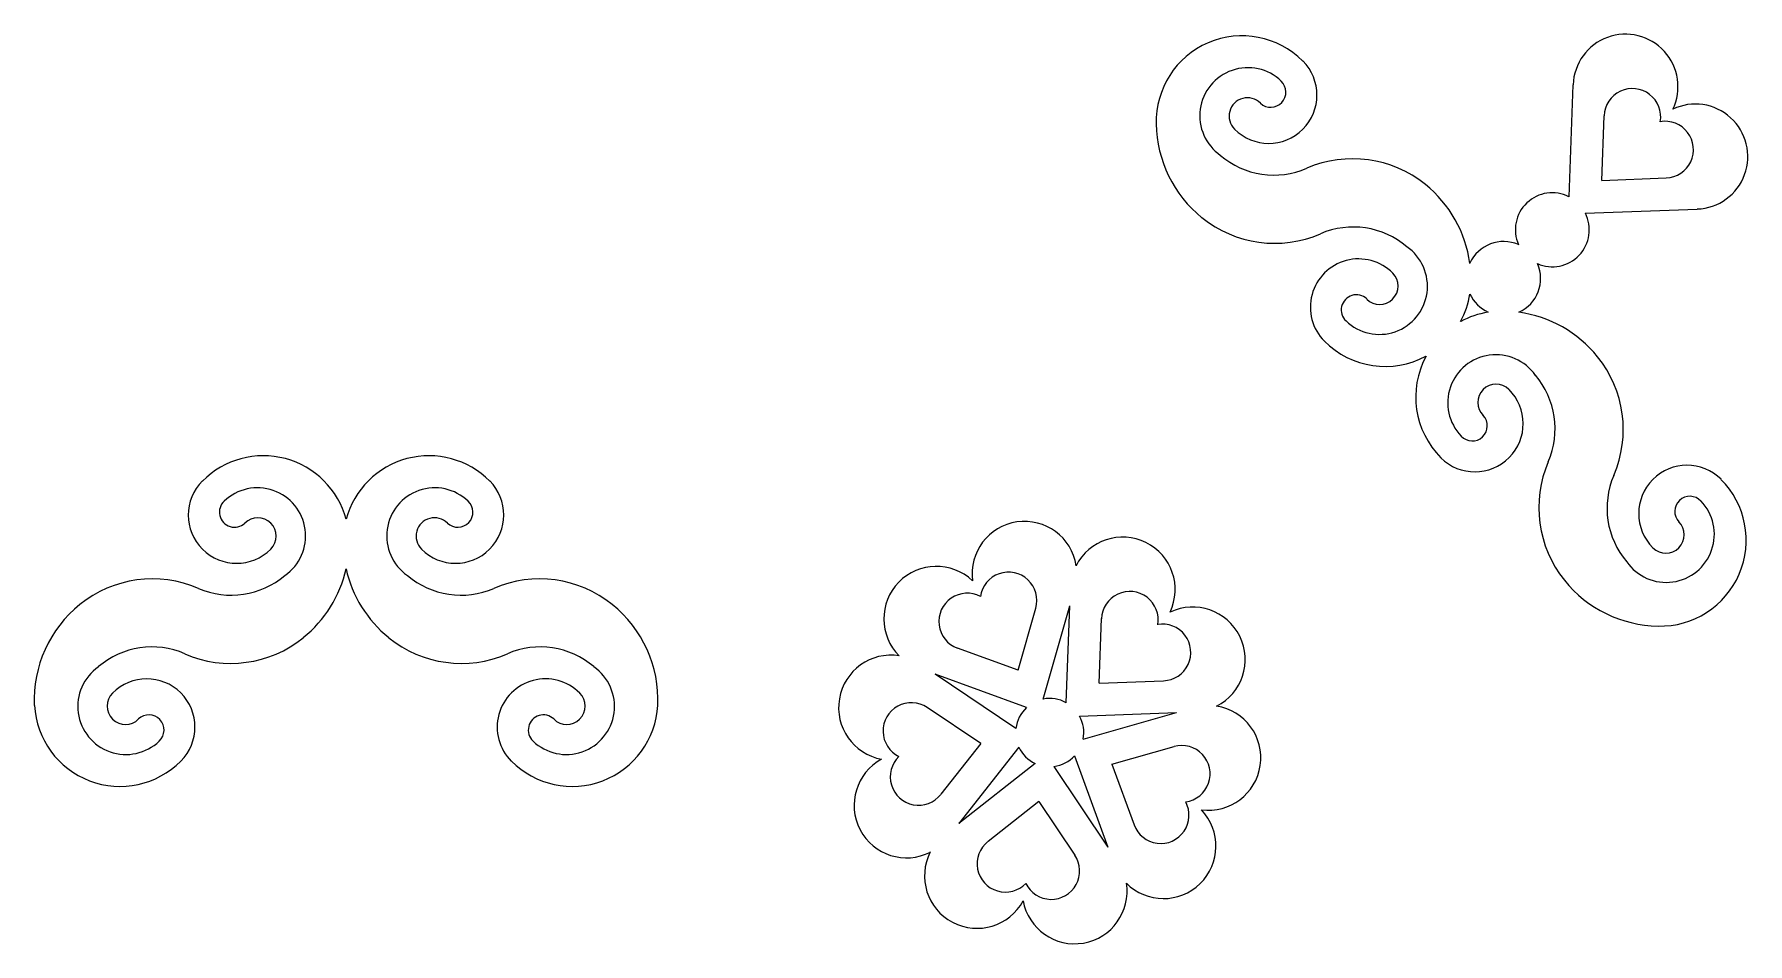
# Model space of a CAD drawing. Extents: x -389 to 232, y -505 to -233.
# Drawn here: x -389.4 to -282.9, y -294.2 to -237.7 of the extents above.
import ezdxf

# ---------------------------------------------------------------- set-up
doc = ezdxf.new("R2010")
doc.units = 0
doc.layers.get('0').update_dxf_attribs({"linetype": 'CONTINUOUS'})

msp = doc.modelspace()

# ---------------------------------------------------------------- linework, layer by layer
for p, q in [((-294.03, -247.84), (-293.78, -240.88)), ((-292, -246.82), (-291.85, -242.81)), ((-292, -246.82), (-287.99, -246.67)), ((-293.02, -248.86), (-286.06, -248.6)), ((-328.28, -277.26), (-327.18, -273.4)), ((-326.71, -279.05), (-325.06, -273.25)), ((-325.28, -279.28), (-325.06, -273.25)), ((-323.24, -278.06), (-323.09, -274.05)), ((-328.28, -277.26), (-332.04, -275.88)), ((-327.75, -279.58), (-333.42, -277.51)), ((-328.41, -280.87), (-333.42, -277.51)), ((-323.24, -278.06), (-319.23, -277.91)), ((-330.6, -281.81), (-333.93, -279.57)), ((-324.46, -280.1), (-318.43, -279.88)), ((-324.23, -281.53), (-318.43, -279.88)), ((-330.6, -281.81), (-333.07, -284.96)), ((-328.23, -282.03), (-331.95, -286.77)), ((-322.44, -283.1), (-318.58, -282)), ((-327.21, -283.05), (-331.95, -286.77)), ((-326.05, -283.23), (-322.69, -288.24)), ((-324.76, -282.57), (-322.69, -288.24)), ((-322.44, -283.1), (-321.06, -286.87)), ((-326.99, -285.42), (-330.14, -287.89)), ((-326.99, -285.42), (-324.75, -288.75))]:
    msp.add_line(p, q)
for centre, radius, start, end in [((-314.36, -243.17), 5.33, 44.8832, 181.5872), ((-290.52, -241), 3.26, 334.422, 177.8893), ((-312.7, -241.52), 3, 224.894, 44.894), ((-313.99, -242.81), 2.99, 46.1839, 235.2215), ((-312.57, -241.34), 0.94, 226.7656, 46.7656), ((-314.02, -242.83), 1.14, 44.894, 224.894), ((-290.09, -242.88), 1.76, 349.9086, 177.8893), ((-286.18, -245.34), 3.26, 272.1107, 115.578), ((-312.06, -243.2), 7.63, 180.866, 231.1283), ((-288.06, -244.91), 1.76, 272.1107, 100.0914), ((-312.37, -241.34), 5.15, 229.6732, 293.313), ((-307.48, -252.68), 7.2, 51.1283, 113.313), ((-307.75, -253.02), 7.63, 7.8567, 51.1283), ((-295.07, -249.89), 2.3, 63.2534, 203.7757), ((-312.33, -243.53), 7.2, 231.1283, 293.313), ((-295.07, -249.89), 2.3, 246.2243, 26.7466), ((-307.44, -254.87), 5.15, 49.6732, 113.313), ((-305.82, -253.4), 2.99, 226.1839, 55.2215), ((-298.1, -252.92), 2.3, 66.2243, 155.6401), ((-307.11, -254.7), 3, 44.894, 224.894), ((-298.1, -252.92), 2.3, 294.3599, 23.7757), ((-305.8, -253.39), 1.14, 224.894, 44.894), ((-307.25, -254.87), 0.94, 46.7656, 226.7656), ((-305.46, -253.05), 5.33, 331.5879, 350.9756), ((-298.1, -252.92), 2.3, 204.7647, 245.2353), ((-298.23, -260.28), 5.33, 99.0244, 118.4121), ((-298.2, -262.57), 7.63, 38.8717, 82.1433), ((-305.46, -253.05), 5.33, 224.894, 298.4121), ((-298.58, -260.64), 2.99, 34.7785, 223.8161), ((-298.23, -260.28), 5.33, 151.5879, 225.106), ((-297.86, -262.3), 7.2, 336.687, 38.8717), ((-299.88, -261.93), 3, 225.106, 45.106), ((-298.57, -260.62), 1.14, 45.106, 225.106), ((-300.05, -262.26), 5.15, 336.687, 40.3268), ((-300.05, -262.07), 0.94, 223.2344, 43.2344), ((-375.19, -269.26), 5.33, 15.0849, 135.1167), ((-364.89, -269.26), 5.33, 44.8832, 164.915), ((-288.71, -267.15), 7.2, 156.687, 218.8717), ((-286.52, -267.19), 5.15, 156.687, 220.3268), ((-286.7, -267.52), 3, 45.106, 225.106), ((-376.85, -267.61), 3, 135.106, 315.106), ((-375.55, -268.91), 2.99, 304.7785, 133.816), ((-364.53, -268.91), 2.99, 46.1839, 235.2215), ((-363.24, -267.61), 3, 224.894, 44.894), ((-288.35, -269.18), 5.33, 268.4128, 45.1168), ((-376.98, -267.43), 0.94, 133.2343, 313.2343), ((-363.1, -267.43), 0.94, 226.7656, 46.7656), ((-287.99, -268.81), 2.99, 214.7785, 43.8161), ((-286.52, -267.39), 0.94, 43.2344, 223.2344), ((-375.53, -268.92), 1.14, 315.106, 135.106), ((-364.55, -268.92), 1.14, 44.894, 224.894), ((-327.88, -271.27), 3.26, 8.9635, 187.578), ((-288.01, -268.84), 1.14, 225.106, 45.106), ((-321.77, -272.24), 3.26, 334.422, 153.0365), ((-377.18, -267.44), 5.15, 246.687, 310.3267), ((-377.49, -269.29), 7.63, 308.8716, 347.4371), ((-362.6, -269.29), 7.63, 192.5629, 231.1283), ((-362.9, -267.44), 5.15, 229.6732, 293.313), ((-333.36, -274.06), 3.26, 46.422, 225.0365), ((-328.87, -272.92), 1.76, 344.1107, 172.0914), ((-382.07, -278.78), 7.2, 66.687, 128.8716), ((-358.02, -278.78), 7.2, 51.1283, 113.313), ((-331.44, -274.23), 1.76, 61.9086, 249.8893), ((-321.33, -274.12), 1.76, 349.9086, 177.8893), ((-288.38, -266.88), 7.63, 218.8717, 269.134), ((-381.8, -279.11), 7.63, 128.8716, 182.486), ((-358.29, -279.11), 7.63, 357.514, 51.1283), ((-317.42, -276.59), 3.26, 296.9635, 115.578), ((-319.3, -276.15), 1.76, 272.1107, 100.0914), ((-382.1, -280.96), 5.15, 66.687, 130.3267), ((-377.22, -269.63), 7.2, 246.687, 308.8716), ((-362.87, -269.63), 7.2, 231.1283, 293.313), ((-357.98, -280.96), 5.15, 49.6732, 113.313), ((-336.17, -279.58), 3.26, 80.9635, 259.578), ((-383.73, -279.5), 2.99, 124.7785, 313.816), ((-382.44, -280.79), 3, 315.106, 135.106), ((-357.65, -280.79), 3, 44.894, 224.894), ((-356.35, -279.5), 2.99, 226.1839, 55.2215), ((-383.75, -279.48), 1.14, 135.106, 315.106), ((-356.33, -279.48), 1.14, 224.894, 44.894), ((-326.31, -281.13), 2.12, 61.0231, 100.9769), ((-384.09, -279.14), 5.33, 183.2071, 315.1167), ((-382.3, -280.97), 0.94, 313.2343, 133.2343), ((-355.99, -279.14), 5.33, 224.8832, 356.7928), ((-357.78, -280.97), 0.94, 46.7656, 226.7656), ((-334.91, -281.03), 1.76, 56.1107, 244.0914), ((-326.31, -281.13), 2.12, 133.0231, 172.9769), ((-316.45, -282.7), 3.26, 262.422, 81.0365), ((-326.31, -281.13), 2.12, 349.0231, 28.9769), ((-326.31, -281.13), 2.12, 205.0231, 244.9769), ((-318.1, -283.69), 1.76, 277.9086, 105.8893), ((-335.21, -285.65), 3.26, 118.422, 297.0365), ((-334.46, -283.88), 1.76, 133.9086, 321.8893), ((-326.31, -281.13), 2.12, 277.0231, 316.9769), ((-319.24, -288.18), 3.26, 224.9635, 43.578), ((-319.41, -286.26), 1.76, 200.1107, 28.0914), ((-330.83, -290.03), 3.26, 152.9635, 331.578), ((-329.06, -289.28), 1.76, 128.1107, 316.0914), ((-326.21, -289.73), 1.76, 205.9086, 33.8893), ((-324.76, -290.99), 3.26, 190.422, 9.0365)]:
    msp.add_arc(centre, radius, start, end)

doc.saveas('drawing.dxf')
